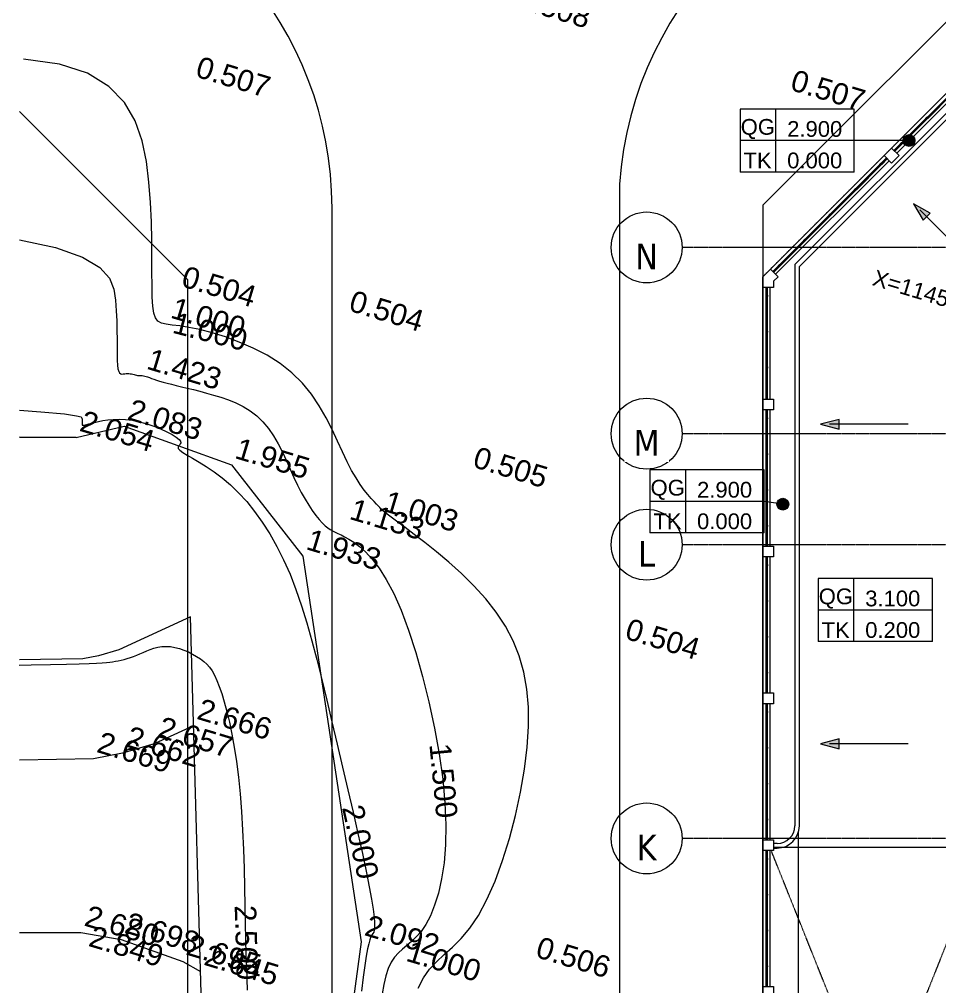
# Model space of a CAD drawing. Header units: millimetres. Extents: x -24439 to 198341, y -52871 to 149926.
# Drawn here: x 5356 to 31038, y 57598 to 84604 of the extents above; entities that cross this region are included whole.
import ezdxf

# ---------------------------------------------------------------- set-up
doc = ezdxf.new("R2010")
doc.units = ezdxf.units.MM
for name, pattern in [('Dash', [6, 3, -3]), ('Double dash', [41.999998, 12, -6, 6, -6, 6, -6]), ('Grid Line', [22.225, 12.7, -3.175, 3.175, -3.175]), ('NET VAN', [1.06, 0.53, -0.53])]:
    doc.linetypes.add(name, pattern=pattern)
for name, color, linetype, lineweight in [('A-ANNO-NOTE', 131, 'Continuous', 9), ('A-DETL-GENF-2', 9, 'NET VAN', 9), ('A-FLOR', 192, 'Continuous', 9), ('A-FLOR-HRAL', 11, 'Continuous', 9), ('A-WALL', 113, 'Continuous', 9), ('C-PRKG', 70, 'Continuous', 9), ('C-PRKG-HDLN', 70, 'Dash', 9), ('C-PROP-LINE', 91, 'Double dash', 18), ('G-IMPT-1', 9, 'Continuous', 9), ('G-IMPT-6', 7, 'Continuous', 9), ('S-COLS', 52, 'Continuous', 9), ('S-GRID-1', 1, 'Grid Line', 9), ('S-GRID-IDEN', 1, 'Continuous', 9)]:
    doc.layers.add(name, color=color, linetype=linetype, lineweight=lineweight)
doc.styles.add('Arial_1', font='arial_0.ttf', dxfattribs={"height": 600})
doc.styles.add('Arial_2', font='arial_0.ttf', dxfattribs={"height": 450})
doc.styles.add('Arial_6', font='arial_0.ttf', dxfattribs={"height": 2})
doc.styles.add('Arial_7', font='arial_0.ttf', dxfattribs={"height": 440})
doc.styles.add('Tahoma_B', font='tahomabd_0.ttf', dxfattribs={"height": 715})
pattern_1 = [(180, (609.6, 0), (-2e-15, -13), []), (270, (609.6, 0), (76, 5e-15), [])]

# ---------------------------------------------------------------- blocks, each defined once
blk = doc.blocks.new('BAI XE PCCC - BAI XE PCCC-V162-TKCS_MB ĐỊNH VỊ CAO ĐỘ THIẾT KẾ')
at = {"layer": 'C-PRKG'}
for p, q in [((0, 6000), (0, 100)), ((15000, 6000), (0, 6000)), ((15000, 0), (15000, 6000))]:
    blk.add_line(p, q, dxfattribs=at)
at = {"layer": 'C-PRKG-HDLN'}
for p, q in [((0, 6000), (15000, 0)), ((15000, 6000), (88, 35))]:
    blk.add_line(p, q, dxfattribs=at)
blk = doc.blocks.new('NBS_CLDPhysicalSecuritySystems_MtlMeshPnlFncngSym_CLDModsecSecurusS3_InfillPanel - NBS_CLDPhysicalSecuritySystems_MtlMeshPnlFncngSym_CLDModsecSecurusS2_InfillPanel-2369348-TKCS_MB ĐỊNH VỊ CAO ĐỘ THIẾT KẾ')
at = {"layer": 'A-FLOR-HRAL'}
h = blk.add_hatch(dxfattribs=at)
h.set_pattern_fill('FP_6', color=256, style=0, pattern_type=2)
h.set_pattern_definition(pattern_1)
h.paths.add_polyline_path([(4517, 6), (0, 6), (0, -6), (4517, -6)])
for p, q in [((218, 27), (0, 27)), ((0, 6), (4517, 6)), ((214, 6), (214, 23)), ((254, 6), (214, 6)), ((218, 27), (250, 27)), ((1218, 27), (250, 27)), ((254, 23), (254, 6)), ((1214, 6), (1214, 23)), ((1254, 6), (1214, 6)), ((1218, 27), (1250, 27)), ((2218, 27), (1250, 27)), ((1254, 23), (1254, 6)), ((2214, 6), (2214, 23)), ((2254, 6), (2214, 6)), ((2218, 27), (2250, 27)), ((3218, 27), (2250, 27)), ((2254, 23), (2254, 6)), ((3214, 6), (3214, 23)), ((3254, 6), (3214, 6)), ((3218, 27), (3250, 27)), ((4218, 27), (3250, 27)), ((3254, 23), (3254, 6)), ((4214, 6), (4214, 23)), ((4254, 6), (4214, 6)), ((4218, 27), (4250, 27)), ((4517, 27), (4250, 27)), ((4254, 23), (4254, 6)), ((4517, -6), (0, -6)), ((214, -11), (214, -6)), ((214, -6), (254, -6)), ((254, -11), (214, -11)), ((254, -6), (254, -11)), ((1214, -11), (1214, -6)), ((1214, -6), (1254, -6)), ((1254, -11), (1214, -11)), ((1254, -6), (1254, -11)), ((2214, -11), (2214, -6)), ((2214, -6), (2254, -6)), ((2254, -11), (2214, -11)), ((2254, -6), (2254, -11)), ((3214, -11), (3214, -6)), ((3214, -6), (3254, -6)), ((3254, -11), (3214, -11)), ((3254, -6), (3254, -11)), ((4214, -11), (4214, -6)), ((4214, -6), (4254, -6)), ((4254, -11), (4214, -11)), ((4254, -6), (4254, -11))]:
    blk.add_line(p, q, dxfattribs=at)
for centre, start, end in [((218, 23), 90, 180), ((250, 23), 0, 90), ((1218, 23), 90, 180), ((1250, 23), 0, 90), ((2218, 23), 90, 180), ((2250, 23), 0, 90), ((3218, 23), 90, 180), ((3250, 23), 0, 90), ((4218, 23), 90, 180), ((4250, 23), 0, 90)]:
    blk.add_arc(centre, 4, start, end, dxfattribs=at)
blk = doc.blocks.new('NBS_CLDPhysicalSecuritySystems_MtlMeshPnlFncngSym_CLDModsecSecurusS3_InfillPanel - NBS_CLDPhysicalSecuritySystems_MtlMeshPnlFncngSym_CLDModsecSecurusS2_InfillPanel-2369358-TKCS_MB ĐỊNH VỊ CAO ĐỘ THIẾT KẾ')
at = {"layer": 'A-FLOR-HRAL'}
h = blk.add_hatch(dxfattribs=at)
h.set_pattern_fill('FP_6', color=256, style=0, pattern_type=2)
h.set_pattern_definition(pattern_1)
h.paths.add_polyline_path([(4483, 6), (0, 6), (0, -6), (4483, -6)])
for p, q in [((218, 27), (0, 27)), ((0, 6), (4483, 6)), ((214, 6), (214, 23)), ((254, 6), (214, 6)), ((218, 27), (250, 27)), ((1218, 27), (250, 27)), ((254, 23), (254, 6)), ((1214, 6), (1214, 23)), ((1254, 6), (1214, 6)), ((1218, 27), (1250, 27)), ((2218, 27), (1250, 27)), ((1254, 23), (1254, 6)), ((2214, 6), (2214, 23)), ((2254, 6), (2214, 6)), ((2218, 27), (2250, 27)), ((3218, 27), (2250, 27)), ((2254, 23), (2254, 6)), ((3214, 6), (3214, 23)), ((3254, 6), (3214, 6)), ((3218, 27), (3250, 27)), ((4218, 27), (3250, 27)), ((3254, 23), (3254, 6)), ((4214, 6), (4214, 23)), ((4254, 6), (4214, 6)), ((4218, 27), (4250, 27)), ((4483, 27), (4250, 27)), ((4254, 23), (4254, 6)), ((4483, -6), (0, -6)), ((214, -11), (214, -6)), ((214, -6), (254, -6)), ((254, -11), (214, -11)), ((254, -6), (254, -11)), ((1214, -11), (1214, -6)), ((1214, -6), (1254, -6)), ((1254, -11), (1214, -11)), ((1254, -6), (1254, -11)), ((2214, -11), (2214, -6)), ((2214, -6), (2254, -6)), ((2254, -11), (2214, -11)), ((2254, -6), (2254, -11)), ((3214, -11), (3214, -6)), ((3214, -6), (3254, -6)), ((3254, -11), (3214, -11)), ((3254, -6), (3254, -11)), ((4214, -11), (4214, -6)), ((4214, -6), (4254, -6)), ((4254, -11), (4214, -11)), ((4254, -6), (4254, -11))]:
    blk.add_line(p, q, dxfattribs=at)
for centre, start, end in [((218, 23), 90, 180), ((250, 23), 0, 90), ((1218, 23), 90, 180), ((1250, 23), 0, 90), ((2218, 23), 90, 180), ((2250, 23), 0, 90), ((3218, 23), 90, 180), ((3250, 23), 0, 90), ((4218, 23), 90, 180), ((4250, 23), 0, 90)]:
    blk.add_arc(centre, 4, start, end, dxfattribs=at)
blk = doc.blocks.new('NBS_CLDPhysicalSecuritySystems_MtlMeshPnlFncngSym_CLDModsecSecurusS3_InfillPanel - NBS_CLDPhysicalSecuritySystems_MtlMeshPnlFncngSym_CLDModsecSecurusS2_InfillPanel-2369368-TKCS_MB ĐỊNH VỊ CAO ĐỘ THIẾT KẾ')
at = {"layer": 'A-FLOR-HRAL'}
h = blk.add_hatch(dxfattribs=at)
h.set_pattern_fill('FP_6', color=256, style=0, pattern_type=2)
h.set_pattern_definition(pattern_1)
h.paths.add_polyline_path([(3120, 6), (0, 6), (0, -6), (3120, -6)])
for p, q in [((218, 27), (0, 27)), ((0, 6), (3120, 6)), ((214, 6), (214, 23)), ((254, 6), (214, 6)), ((218, 27), (250, 27)), ((1218, 27), (250, 27)), ((254, 23), (254, 6)), ((1214, 6), (1214, 23)), ((1254, 6), (1214, 6)), ((1218, 27), (1250, 27)), ((2218, 27), (1250, 27)), ((1254, 23), (1254, 6)), ((2214, 6), (2214, 23)), ((2254, 6), (2214, 6)), ((2218, 27), (2250, 27)), ((3120, 27), (2250, 27)), ((2254, 23), (2254, 6)), ((3120, -6), (0, -6)), ((214, -11), (214, -6)), ((214, -6), (254, -6)), ((254, -11), (214, -11)), ((254, -6), (254, -11)), ((1214, -11), (1214, -6)), ((1214, -6), (1254, -6)), ((1254, -11), (1214, -11)), ((1254, -6), (1254, -11)), ((2214, -11), (2214, -6)), ((2214, -6), (2254, -6)), ((2254, -11), (2214, -11)), ((2254, -6), (2254, -11))]:
    blk.add_line(p, q, dxfattribs=at)
for centre, start, end in [((218, 23), 90, 180), ((250, 23), 0, 90), ((1218, 23), 90, 180), ((1250, 23), 0, 90), ((2218, 23), 90, 180), ((2250, 23), 0, 90)]:
    blk.add_arc(centre, 4, start, end, dxfattribs=at)
blk = doc.blocks.new('NBS_CLDPhysicalSecuritySystems_MtlMeshPnlFncngSym_CLDModsecSecurusS3_InfillPanel - NBS_CLDPhysicalSecuritySystems_MtlMeshPnlFncngSym_CLDModsecSecurusS2_InfillPanel-2369324-TKCS_MB ĐỊNH VỊ CAO ĐỘ THIẾT KẾ')
at = {"layer": 'A-FLOR-HRAL'}
h = blk.add_hatch(dxfattribs=at)
h.set_pattern_fill('FP_6', color=256, style=0, pattern_type=2)
h.set_pattern_definition(pattern_1)
h.paths.add_polyline_path([(0, 6), (0, -6), (3800, -6), (3800, 6), (1717, 6)])
for p, q in [((218, 27), (0, 27)), ((0, 6), (3800, 6)), ((214, 6), (214, 23)), ((254, 6), (214, 6)), ((218, 27), (250, 27)), ((1218, 27), (250, 27)), ((254, 23), (254, 6)), ((1214, 6), (1214, 23)), ((1254, 6), (1214, 6)), ((1218, 27), (1250, 27)), ((2218, 27), (1250, 27)), ((1254, 23), (1254, 6)), ((2214, 6), (2214, 23)), ((2254, 6), (2214, 6)), ((2218, 27), (2250, 27)), ((3218, 27), (2250, 27)), ((2254, 23), (2254, 6)), ((3214, 6), (3214, 23)), ((3254, 6), (3214, 6)), ((3218, 27), (3250, 27)), ((3800, 27), (3250, 27)), ((3254, 23), (3254, 6)), ((3800, -6), (0, -6)), ((214, -11), (214, -6)), ((214, -6), (254, -6)), ((254, -11), (214, -11)), ((254, -6), (254, -11)), ((1214, -11), (1214, -6)), ((1214, -6), (1254, -6)), ((1254, -11), (1214, -11)), ((1254, -6), (1254, -11)), ((2214, -11), (2214, -6)), ((2214, -6), (2254, -6)), ((2254, -11), (2214, -11)), ((2254, -6), (2254, -11)), ((3214, -11), (3214, -6)), ((3214, -6), (3254, -6)), ((3254, -11), (3214, -11)), ((3254, -6), (3254, -11))]:
    blk.add_line(p, q, dxfattribs=at)
for centre, start, end in [((218, 23), 90, 180), ((250, 23), 0, 90), ((1218, 23), 90, 180), ((1250, 23), 0, 90), ((2218, 23), 90, 180), ((2250, 23), 0, 90), ((3218, 23), 90, 180), ((3250, 23), 0, 90)]:
    blk.add_arc(centre, 4, start, end, dxfattribs=at)
blk = doc.blocks.new('Family - ___-1476882-TKCS_MB ĐỊNH VỊ CAO ĐỘ THIẾT KẾ')
at = {"layer": 'C-PROP-LINE'}
for p, q in [((26104, 77418), (33104, 84418)), ((26104, 7888), (26104, 77418))]:
    blk.add_line(p, q, dxfattribs=at)
blk = doc.blocks.new('NCV_TKCS_251209_TONG THE HIEN TRANG SAN DUONG - NCV_TKCS_HIEN TRANG_251209a_dwg-1612995-TKCS_MB ĐỊNH VỊ CAO ĐỘ THIẾT KẾ')
at = {"layer": 'G-IMPT-1'}
blk.add_line((563479434, 1145017500), (563477909, 1145017055), dxfattribs=at)
at = {"layer": 'G-IMPT-1', "flags": 128}
blk.add_lwpolyline([(563620038, 1144994014), (563599986, 1145060590), (563591265, 1145065274), (563500590, 1145037963), (563495906, 1145029242), (563515959, 1144962666)], close=True, dxfattribs=at)
for points in [[(563493006, 1145005533), (563493057, 1145005854), (563493152, 1145006134), (563493280, 1145006391), (563493430, 1145006644), (563493590, 1145006909), (563493751, 1145007206), (563493902, 1145007552), (563494030, 1145007965), (563494128, 1145008457), (563494195, 1145009018), (563494230, 1145009629), (563494236, 1145010275), (563494213, 1145010937), (563494161, 1145011600), (563494082, 1145012245), (563493976, 1145012856), (563493843, 1145013419), (563493684, 1145013935), (563493495, 1145014406), (563493276, 1145014836), (563493025, 1145015229), (563492741, 1145015587), (563492421, 1145015914), (563492064, 1145016213), (563491672, 1145016488), (563491254, 1145016739), (563490824, 1145016966), (563490395, 1145017169), (563489979, 1145017348), (563489590, 1145017503), (563489241, 1145017635), (563488944, 1145017743), (563488709, 1145017828), (563488532, 1145017893), (563488403, 1145017940), (563488316, 1145017972), (563488262, 1145017993), (563488232, 1145018004), (563488218, 1145018010), (563488213, 1145018013), (563488209, 1145018016), (563488203, 1145018020), (563488192, 1145018026), (563488174, 1145018036), (563488148, 1145018051), (563488110, 1145018073), (563488058, 1145018102), (563487991, 1145018139), (563487906, 1145018187), (563487803, 1145018248), (563487684, 1145018324), (563487549, 1145018418), (563487399, 1145018534), (563487234, 1145018674), (563487056, 1145018840), (563486864, 1145019036), (563486660, 1145019262), (563486441, 1145019511), (563486205, 1145019774), (563485949, 1145020041), (563485671, 1145020304), (563485367, 1145020552), (563485036, 1145020777), (563484674, 1145020969), (563484282, 1145021122), (563483868, 1145021237), (563483444, 1145021317), (563483020, 1145021368), (563482609, 1145021393), (563482220, 1145021397), (563481865, 1145021383), (563481555, 1145021355), (563481298, 1145021318), (563481090, 1145021282), (563480923, 1145021256), (563480788, 1145021251), (563480678, 1145021275), (563480585, 1145021340), (563480501, 1145021455), (563480419, 1145021629), (563480330, 1145021871), (563480233, 1145022176), (563480124, 1145022535), (563480001, 1145022943), (563479862, 1145023392), (563479703, 1145023874), (563479524, 1145024383), (563479320, 1145024911), (563479087, 1145025447), (563478807, 1145025967), (563478459, 1145026443), (563478022, 1145026847), (563477477, 1145027152), (563476801, 1145027330), (563475975, 1145027352), (563474977, 1145027192)], [(563476320, 1145022330), (563477345, 1145022414), (563478149, 1145022377), (563478693, 1145022240), (563479036, 1145022028), (563479243, 1145021769), (563479374, 1145021490), (563479481, 1145021212), (563479576, 1145020945), (563479659, 1145020691), (563479732, 1145020456), (563479797, 1145020241), (563479854, 1145020052), (563479905, 1145019892), (563479952, 1145019765), (563479994, 1145019673), (563480034, 1145019613), (563480072, 1145019579), (563480108, 1145019565), (563480143, 1145019568), (563480178, 1145019581), (563480213, 1145019599), (563480248, 1145019617), (563480285, 1145019630), (563480323, 1145019639), (563480361, 1145019645), (563480399, 1145019648), (563480436, 1145019649), (563480471, 1145019650), (563480505, 1145019651), (563480537, 1145019653), (563480565, 1145019657), (563480592, 1145019663), (563480618, 1145019669), (563480644, 1145019676), (563480670, 1145019683), (563480699, 1145019689), (563480730, 1145019694), (563480766, 1145019697), (563480806, 1145019697), (563480852, 1145019696), (563480905, 1145019693), (563480966, 1145019690), (563481035, 1145019687), (563481115, 1145019684), (563481205, 1145019684), (563481307, 1145019685), (563481421, 1145019688), (563481548, 1145019694), (563481687, 1145019701), (563481838, 1145019710), (563482001, 1145019718), (563482175, 1145019727), (563482360, 1145019735), (563482555, 1145019741), (563482761, 1145019745), (563482974, 1145019743), (563483193, 1145019733), (563483416, 1145019710), (563483639, 1145019672), (563483861, 1145019614), (563484079, 1145019534), (563484291, 1145019427), (563484494, 1145019292), (563484689, 1145019134), (563484877, 1145018957), (563485059, 1145018769), (563485234, 1145018574), (563485404, 1145018378), (563485569, 1145018187), (563485730, 1145018007), (563485888, 1145017843), (563486041, 1145017696), (563486188, 1145017564), (563486328, 1145017449), (563486460, 1145017350), (563486582, 1145017267), (563486694, 1145017200), (563486793, 1145017148), (563486881, 1145017111), (563486960, 1145017086), (563487036, 1145017069), (563487113, 1145017056), (563487197, 1145017045), (563487292, 1145017031), (563487403, 1145017011), (563487535, 1145016981), (563487692, 1145016937), (563487875, 1145016871), (563488083, 1145016773), (563488317, 1145016635), (563488576, 1145016448), (563488861, 1145016203), (563489170, 1145015890), (563489505, 1145015502), (563489863, 1145015032), (563490235, 1145014493), (563490613, 1145013901), (563490986, 1145013272), (563491344, 1145012621), (563491677, 1145011965), (563491975, 1145011320), (563492228, 1145010701), (563492429, 1145010122), (563492580, 1145009586), (563492685, 1145009094), (563492749, 1145008645), (563492778, 1145008241), (563492775, 1145007882), (563492745, 1145007568), (563492692, 1145007299), (563492622, 1145007075), (563492540, 1145006888), (563492450, 1145006729), (563492358, 1145006587), (563492270, 1145006454), (563492189, 1145006320), (563492121, 1145006175), (563492072, 1145006012), (563492044, 1145005821), (563492039, 1145005603), (563492052, 1145005359), (563492082, 1145005092)], [(563477690, 1145017780), (563478276, 1145017908), (563478926, 1145018037), (563479266, 1145018090), (563479399, 1145018092), (563479428, 1145018068), (563479439, 1145018041), (563479448, 1145018015), (563479456, 1145017991), (563479463, 1145017968), (563479469, 1145017947), (563479475, 1145017928), (563479480, 1145017913), (563479484, 1145017900), (563479489, 1145017891), (563479493, 1145017886), (563479496, 1145017882), (563479500, 1145017881), (563479503, 1145017881), (563479506, 1145017882), (563479510, 1145017884), (563479513, 1145017886), (563479517, 1145017887), (563479523, 1145017890), (563479534, 1145017895), (563479550, 1145017903), (563479575, 1145017917), (563479611, 1145017937), (563479658, 1145017966), (563479721, 1145018004), (563479799, 1145018052), (563479894, 1145018108), (563480005, 1145018168), (563480131, 1145018229), (563480274, 1145018287), (563480432, 1145018340), (563480605, 1145018384), (563480794, 1145018416), (563480996, 1145018433), (563481206, 1145018437), (563481416, 1145018429), (563481618, 1145018411), (563481804, 1145018385), (563481968, 1145018353), (563482101, 1145018318), (563482197, 1145018281), (563482249, 1145018244), (563482268, 1145018206), (563482264, 1145018169), (563482249, 1145018133), (563482234, 1145018097), (563482230, 1145018062), (563482249, 1145018028), (563482302, 1145017995), (563482398, 1145017962), (563482535, 1145017927), (563482708, 1145017887), (563482911, 1145017837), (563483140, 1145017775), (563483389, 1145017697), (563483655, 1145017600), (563483931, 1145017480), (563484214, 1145017334), (563484502, 1145017162), (563484792, 1145016964), (563485085, 1145016739), (563485377, 1145016487), (563485669, 1145016208), (563485959, 1145015902), (563486245, 1145015569), (563486526, 1145015209), (563486805, 1145014821), (563487083, 1145014408), (563487364, 1145013968), (563487648, 1145013503), (563487939, 1145013014), (563488239, 1145012501), (563488550, 1145011964), (563488872, 1145011407), (563489201, 1145010838), (563489528, 1145010270), (563489846, 1145009715), (563490148, 1145009184), (563490426, 1145008689), (563490672, 1145008242), (563490880, 1145007855), (563491044, 1145007536), (563491167, 1145007281), (563491255, 1145007082), (563491313, 1145006929), (563491346, 1145006816), (563491361, 1145006735), (563491362, 1145006677), (563491354, 1145006633), (563491344, 1145006597), (563491333, 1145006558), (563491324, 1145006507), (563491319, 1145006433), (563491322, 1145006326), (563491333, 1145006178), (563491357, 1145005977), (563491394, 1145005714), (563491446, 1145005383), (563491512, 1145004997)], [(563477909, 1145017055), (563479434, 1145017500), (563480621, 1145018194), (563483800, 1145018020), (563486440, 1145016158), (563491108, 1145006311), (563492028, 1145000560), (563489652, 1144994364), (563492018, 1144985046), (563496311, 1144974071), (563506044, 1144960520), (563509614, 1144950590), (563510716, 1144950421), (563522808, 1144950449), (563528209, 1144950975), (563530329, 1144950139), (563532948, 1144945767), (563535151, 1144944796), (563538854, 1144944906), (563543102, 1144947462), (563554002, 1144952794), (563557988, 1144953785), (563568232, 1144955626), (563576610, 1144958758)], [(563482704, 1145001135), (563484122, 1145001561), (563484776, 1145001642), (563487970, 1145001477), (563483928, 1145013630), (563482277, 1145012174), (563481783, 1145011848), (563481392, 1145011643), (563479702, 1145011100)], [(563479743, 1145010963), (563480055, 1145011060), (563480573, 1145011229), (563480996, 1145011369), (563481331, 1145011480), (563481592, 1145011568), (563481789, 1145011637), (563481938, 1145011690), (563482048, 1145011733), (563482135, 1145011769), (563482209, 1145011802), (563482281, 1145011837), (563482354, 1145011874), (563482428, 1145011914), (563482502, 1145011957), (563482576, 1145012003), (563482651, 1145012054), (563482726, 1145012108), (563482801, 1145012168), (563482877, 1145012232), (563482954, 1145012300), (563483033, 1145012368), (563483116, 1145012435), (563483205, 1145012498), (563483299, 1145012555), (563483401, 1145012604), (563483511, 1145012643), (563483630, 1145012670), (563483756, 1145012686), (563483887, 1145012691), (563484020, 1145012686), (563484154, 1145012672), (563484285, 1145012650), (563484411, 1145012621), (563484530, 1145012586), (563484640, 1145012545), (563484743, 1145012495), (563484842, 1145012434), (563484941, 1145012357), (563485040, 1145012261), (563485145, 1145012144), (563485257, 1145012002), (563485379, 1145011831), (563485514, 1145011628), (563485660, 1145011394), (563485816, 1145011127), (563485980, 1145010828), (563486150, 1145010496), (563486325, 1145010130), (563486504, 1145009731), (563486684, 1145009298), (563486863, 1145008833), (563487041, 1145008344), (563487216, 1145007840), (563487387, 1145007331), (563487552, 1145006827), (563487710, 1145006339), (563487859, 1145005874), (563487999, 1145005445), (563488127, 1145005057), (563488244, 1145004708), (563488351, 1145004392), (563488446, 1145004103)], [(563484888, 1145010744), (563483983, 1145009946), (563483209, 1145009434), (563482478, 1145009051), (563480510, 1145008418)], [(563481896, 1145003816), (563483543, 1145004311), (563484676, 1145004451), (563486495, 1145004357), (563487056, 1145004226)]]:
    blk.add_lwpolyline(points, dxfattribs=at)
at = {"layer": 'G-IMPT-6', "line_spacing_factor": 0.941778}
for s, insert, char_height, width, attachment_point, style in [('0.508', (563487679, 1145033140), 600, 2511.85, 1, 'Arial_1'), ('0.507', (563495679, 1145033140), 600, 2511.85, 1, 'Arial_1'), ('0.507', (563479679, 1145028708), 600, 2511.85, 1, 'Arial_1'), ('X=1145026.199Y=563514.930Z=1.99', (563509987, 1145028433), 450, 5277.08, 3, 'Arial_2'), ('0.504', (563485660, 1145023686), 600, 2511.85, 1, 'Arial_1'), ('0.504', (563480986, 1145022990), 600, 2511.85, 1, 'Arial_1'), ('1.000', (563480954, 1145022064), 600, 2511.85, 1, 'Arial_1'), ('1.423', (563480726, 1145020506), 600, 2511.85, 1, 'Arial_1'), ('0.505', (563490231, 1145020506), 600, 2511.85, 1, 'Arial_1'), ('2.083', (563480621, 1145019001), 600, 2511.85, 1, 'Arial_1'), ('1.955', (563483800, 1145018827), 600, 2511.85, 1, 'Arial_1'), ('1.003', (563488200, 1145018610), 600, 2511.85, 1, 'Arial_1'), ('2.054', (563479434, 1145018307), 600, 2511.85, 1, 'Arial_1'), ('1.133', (563487352, 1145018123), 600, 2511.85, 1, 'Arial_1'), ('0.504', (563495679, 1145017140), 600, 2511.85, 1, 'Arial_1'), ('1.933', (563486440, 1145016965), 600, 2511.85, 1, 'Arial_1'), ('2.666', (563484888, 1145011551), 600, 2511.85, 1, 'Arial_1'), ('2.657', (563483983, 1145010753), 600, 2511.85, 1, 'Arial_1'), ('2.662', (563483209, 1145010241), 600, 2511.85, 1, 'Arial_1'), ('2.669', (563482478, 1145009858), 600, 2511.85, 1, 'Arial_1'), ('0.506', (563495856, 1145007911), 600, 2511.85, 1, 'Arial_1'), ('2.092', (563491108, 1145007118), 600, 2511.85, 1, 'Arial_1'), ('1.000', (563492424, 1145006767), 600, 2511.85, 1, 'Arial_1'), ('2.698', (563484676, 1145005258), 600, 2511.85, 1, 'Arial_1'), ('2.680', (563483543, 1145005118), 600, 2511.85, 1, 'Arial_1'), ('2.695', (563486495, 1145005164), 600, 2511.85, 1, 'Arial_1'), ('2.645', (563487056, 1145005033), 600, 2511.85, 1, 'Arial_1'), ('2.849', (563483822, 1145004608), 600, 2511.85, 1, 'Arial_1')]:
    blk.add_mtext(s, dxfattribs=dict(at, insert=insert, char_height=char_height, width=width, attachment_point=attachment_point, style=style))
at = {"layer": 'G-IMPT-6', "char_height": 600, "width": 2511.85, "attachment_point": 2, "line_spacing_factor": 0.941778, "style": 'Arial_1'}
for s, insert, rotation in [('1.000', (563482148, 1145021716), 2.2988), ('1.500', (563492290, 1145011400), 292.2568), ('2.000', (563490547, 1145009131), 299.3194), ('2.500', (563488331, 1145005465), 288.3258)]:
    blk.add_mtext(s, dxfattribs=dict(at, insert=insert, rotation=rotation))
blk = doc.blocks.new('NCV_TKCS_251209_TONG THE HIEN TRANG SAN DUONG - NCV_TKCS_251209_TONG THE HIEN TRANG SAN DUONG-1605292-TKCS_MB ĐỊNH VỊ CAO ĐỘ THIẾT KẾ')
at = {"rotation": 343.2379237072182}
blk.add_blockref('NCV_TKCS_251209_TONG THE HIEN TRANG SAN DUONG - NCV_TKCS_HIEN TRANG_251209a_dwg-1612995-TKCS_MB ĐỊNH VỊ CAO ĐỘ THIẾT KẾ', (-869777548, -933796959), dxfattribs=at)
blk = doc.blocks.new('Grid - M_Grid Head - Circle-353313-TKCS_MB ĐỊNH VỊ CAO ĐỘ THIẾT KẾ')
at = {"layer": 'S-GRID-IDEN'}
blk.add_circle((0, 0), 4.5, dxfattribs=at)
blk = doc.blocks.new('GHI CHU CAO DO THIET KE - GHI CHÚ CAO ĐỘ THIẾT KẾ-1513209-TKCS_MB ĐỊNH VỊ CAO ĐỘ THIẾT KẾ')
at = {"layer": 'A-ANNO-NOTE'}
for p, q in [((0, 8), (0, 0)), ((14.5, 8), (0, 8)), ((4.5, 8), (4.5, 0)), ((14.5, 0), (14.5, 8)), ((14.5, 4), (0, 4)), ((14.5, 0), (0, 0))]:
    blk.add_line(p, q, dxfattribs=at)
at = {"layer": 'A-ANNO-NOTE', "char_height": 2, "attachment_point": 5, "line_spacing_factor": 0.936439, "style": 'Arial_6'}
for s, insert, width in [('\\pt0.5,1,1.5,2,2.5,3,3.5,4,4.5,5,5.5,6,6.5,7,7.5,8,8.5,9,9.5,10,10.5,11,11.5,12,12.5,13,13.5,14,14.5,15,15.5,16;QG', (2.26, 5.46), 4.63), ('\\pt0.5,1,1.5,2,2.5,3,3.5,4,4.5,5,5.5,6,6.5,7,7.5,8,8.5,9,9.5,10,10.5,11,11.5,12,12.5,13,13.5,14,14.5,15,15.5,16;TK', (2.23, 1.46), 4.5)]:
    blk.add_mtext(s, dxfattribs=dict(at, insert=insert, width=width))
blk = doc.blocks.new('MUI TEN_0_1 - Moc lat gach-1550039-TKCS_MB ĐỊNH VỊ CAO ĐỘ THIẾT KẾ')
at = {"layer": 'A-ANNO-NOTE'}
blk.add_hatch(color=256, dxfattribs=at).paths.add_polyline_path([(7.87, 1.45), (7.87, 2.7), (10.21, 2.07)])
for p, q in [((10.21, 2.07), (7.87, 2.7)), ((7.87, 2.7), (7.87, 1.45)), ((-0.9, 2.07), (9.1, 2.07)), ((7.87, 1.45), (10.21, 2.07))]:
    blk.add_line(p, q, dxfattribs=at)

msp = doc.modelspace()

# ---------------------------------------------------------------- hatches: boundary and pattern name
at = {"layer": 'A-ANNO-NOTE'}
h = msp.add_hatch(color=256, dxfattribs=at)
edge = h.paths.add_edge_path()
edge.add_arc((30184.4, 81220.8), 165, 0, 360)
h = msp.add_hatch(color=256, dxfattribs=at)
edge = h.paths.add_edge_path()
edge.add_arc((26660.8, 71067.5), 165, 0, 360)

# ---------------------------------------------------------------- linework, layer by layer
for p, q in [((30184.4, 81220.8), (28657.2, 81220.8)), ((26660.8, 71067.5), (26141.8, 71147.5))]:
    msp.add_line(p, q, dxfattribs=at)
for centre in [(30184.4, 81220.8), (26660.8, 71067.5)]:
    msp.add_circle(centre, 165, dxfattribs=at)
at = {"layer": 'A-FLOR'}
for p, q in [((32683.8, 83446.9), (26993.5, 77756.7)), ((27123.5, 77702.8), (32737.6, 83316.9)), ((10052.8, 77336.3), (5355.7, 82033.4)), ((22103.5, 80001.3), (22103.5, -8023.3)), ((14081.4, -16345.5), (14081.4, 79336.3)), ((26993.5, 77756.7), (26993.5, 62086.3)), ((27123.5, 62086.3), (27123.5, 77702.8)), ((10052.8, -16345.5), (10052.8, 77336.3)), ((27103.5, 40386.3), (27103.5, 61935.2)), ((26503.5, 61596.3), (26403.5, 61596.3)), ((26403.5, 61466.3), (26503.5, 61466.3))]:
    msp.add_line(p, q, dxfattribs=at)
for centre, radius, start, end in [((4081.4, 79336.3), 10000, 0, 82.67761), ((32081.4, 79336.3), 10000, 90, 176.18702), ((26503.5, 62086.3), 490, 270, 0), ((26503.5, 62086.3), 620, 270, 0)]:
    msp.add_arc(centre, radius, start, end, dxfattribs=at)
at = {"layer": 'A-WALL'}
for p, q in [((29697.6, 81012.3), (32891.4, 84206.1)), ((33032.8, 84064.7), (29839, 80870.9)), ((26315.6, 77630.4), (29485.5, 80800.2)), ((29626.9, 80658.8), (26457.1, 77488.9)), ((26103.5, 73998.2), (26103.5, 77118.2)), ((26303.5, 77118.2), (26303.5, 73998.2)), ((26103.5, 69898.2), (26103.5, 73698.2)), ((26303.5, 73698.2), (26303.5, 69898.2)), ((26103.5, 65798.2), (26103.5, 69598.2)), ((26303.5, 69598.2), (26303.5, 65798.2)), ((26103.5, 61698.2), (26103.5, 65498.2)), ((26303.5, 65498.2), (26303.5, 61698.2)), ((26103.5, 57598.2), (26103.5, 61398.2)), ((26303.5, 61398.2), (26303.5, 57598.2))]:
    msp.add_line(p, q, dxfattribs=at)
at = {"layer": 'S-COLS'}
for p, q in [((29485.5, 80800.2), (29697.6, 81012.3)), ((29697.6, 80588.1), (29485.5, 80800.2)), ((29697.6, 81012.3), (29909.7, 80800.2)), ((29909.7, 80800.2), (29697.6, 80588.1)), ((26103.5, 77418.2), (26315.6, 77630.4)), ((26315.6, 77630.4), (26527.8, 77418.2)), ((26103.5, 77118.2), (26103.5, 77418.2)), ((26527.8, 77418.2), (26403.5, 77294)), ((26403.5, 77294), (26403.5, 77118.2)), ((26403.5, 77118.2), (26103.5, 77118.2)), ((26103.5, 73698.2), (26103.5, 73998.2)), ((26103.5, 73998.2), (26403.5, 73998.2)), ((26403.5, 73998.2), (26403.5, 73698.2)), ((26403.5, 73698.2), (26103.5, 73698.2)), ((26103.5, 69598.2), (26103.5, 69898.2)), ((26103.5, 69898.2), (26403.5, 69898.2)), ((26403.5, 69898.2), (26403.5, 69598.2)), ((26403.5, 69598.2), (26103.5, 69598.2)), ((26103.5, 65498.2), (26103.5, 65798.2)), ((26103.5, 65798.2), (26403.5, 65798.2)), ((26403.5, 65798.2), (26403.5, 65498.2)), ((26403.5, 65498.2), (26103.5, 65498.2)), ((26103.5, 61398.2), (26103.5, 61698.2)), ((26103.5, 61698.2), (26403.5, 61698.2)), ((26403.5, 61698.2), (26403.5, 61398.2)), ((26403.5, 61398.2), (26103.5, 61398.2)), ((26103.5, 57298.2), (26103.5, 57598.2)), ((26103.5, 57598.2), (26403.5, 57598.2)), ((26403.5, 57598.2), (26403.5, 57298.2))]:
    msp.add_line(p, q, dxfattribs=at)
at = {"layer": 'S-GRID-1'}
for p, q in [((29351.8, 78236.9), (23851.8, 78236.9)), ((131551.8, 78236.9), (29351.8, 78236.9)), ((29351.8, 73036.9), (23851.8, 73036.9)), ((131551.8, 73036.9), (29351.8, 73036.9)), ((29351.8, 69936.9), (23851.8, 69936.9)), ((131551.8, 69936.9), (29351.8, 69936.9)), ((29351.8, 61736.9), (23851.8, 61736.9)), ((131551.8, 61736.9), (29351.8, 61736.9))]:
    msp.add_line(p, q, dxfattribs=at)

# ---------------------------------------------------------------- block references
at = {"layer": 'A-ANNO-NOTE', "xscale": 220, "yscale": 220, "zscale": 220}
for p in [(25467.2, 80340.8), (27645.1, 67232.3)]:
    msp.add_blockref('GHI CHU CAO DO THIET KE - GHI CHÚ CAO ĐỘ THIẾT KẾ-1513209-TKCS_MB ĐỊNH VỊ CAO ĐỘ THIẾT KẾ', p, dxfattribs=at)
for p, rotation in [((32219, 78192.1), 135.0000000021591), ((29963.2, 73754.2), 180), ((29963.2, 64835.3), 180)]:
    msp.add_blockref('MUI TEN_0_1 - Moc lat gach-1550039-TKCS_MB ĐỊNH VỊ CAO ĐỘ THIẾT KẾ', p, dxfattribs=dict(at, rotation=rotation))
at = {"layer": 'A-DETL-GENF-2'}
msp.add_blockref('NCV_TKCS_251209_TONG THE HIEN TRANG SAN DUONG - NCV_TKCS_251209_TONG THE HIEN TRANG SAN DUONG-1605292-TKCS_MB ĐỊNH VỊ CAO ĐỘ THIẾT KẾ', (26103.5, 9888.2), dxfattribs=at)
at = {"layer": 'A-FLOR-HRAL'}
for name, p, rotation in [('NBS_CLDPhysicalSecuritySystems_MtlMeshPnlFncngSym_CLDModsecSecurusS3_InfillPanel - NBS_CLDPhysicalSecuritySystems_MtlMeshPnlFncngSym_CLDModsecSecurusS2_InfillPanel-2369348-TKCS_MB ĐỊNH VỊ CAO ĐỘ THIẾT KẾ', (32962.1, 84135.4), 225), ('NBS_CLDPhysicalSecuritySystems_MtlMeshPnlFncngSym_CLDModsecSecurusS3_InfillPanel - NBS_CLDPhysicalSecuritySystems_MtlMeshPnlFncngSym_CLDModsecSecurusS2_InfillPanel-2369358-TKCS_MB ĐỊNH VỊ CAO ĐỘ THIẾT KẾ', (29556.2, 80729.5), 224.9999999999999), ('NBS_CLDPhysicalSecuritySystems_MtlMeshPnlFncngSym_CLDModsecSecurusS3_InfillPanel - NBS_CLDPhysicalSecuritySystems_MtlMeshPnlFncngSym_CLDModsecSecurusS2_InfillPanel-2369368-TKCS_MB ĐỊNH VỊ CAO ĐỘ THIẾT KẾ', (26203.5, 77118.2), 269.9999999999999), ('NBS_CLDPhysicalSecuritySystems_MtlMeshPnlFncngSym_CLDModsecSecurusS3_InfillPanel - NBS_CLDPhysicalSecuritySystems_MtlMeshPnlFncngSym_CLDModsecSecurusS2_InfillPanel-2369324-TKCS_MB ĐỊNH VỊ CAO ĐỘ THIẾT KẾ', (26203.5, 73698.2), 269.9999999999999), ('NBS_CLDPhysicalSecuritySystems_MtlMeshPnlFncngSym_CLDModsecSecurusS3_InfillPanel - NBS_CLDPhysicalSecuritySystems_MtlMeshPnlFncngSym_CLDModsecSecurusS2_InfillPanel-2369324-TKCS_MB ĐỊNH VỊ CAO ĐỘ THIẾT KẾ', (26203.5, 69598.2), 269.9999999999999), ('NBS_CLDPhysicalSecuritySystems_MtlMeshPnlFncngSym_CLDModsecSecurusS3_InfillPanel - NBS_CLDPhysicalSecuritySystems_MtlMeshPnlFncngSym_CLDModsecSecurusS2_InfillPanel-2369324-TKCS_MB ĐỊNH VỊ CAO ĐỘ THIẾT KẾ', (26203.5, 65498.2), 269.9999999999999), ('NBS_CLDPhysicalSecuritySystems_MtlMeshPnlFncngSym_CLDModsecSecurusS3_InfillPanel - NBS_CLDPhysicalSecuritySystems_MtlMeshPnlFncngSym_CLDModsecSecurusS2_InfillPanel-2369324-TKCS_MB ĐỊNH VỊ CAO ĐỘ THIẾT KẾ', (26203.5, 61398.2), 269.9999999999999)]:
    msp.add_blockref(name, p, dxfattribs=dict(at, rotation=rotation))
at = {"layer": 'C-PRKG', "rotation": 270}
msp.add_blockref('BAI XE PCCC - BAI XE PCCC-V162-TKCS_MB ĐỊNH VỊ CAO ĐỘ THIẾT KẾ', (26303.5, 61486.3), dxfattribs=at)
at = {"layer": 'C-PROP-LINE'}
msp.add_blockref('Family - ___-1476882-TKCS_MB ĐỊNH VỊ CAO ĐỘ THIẾT KẾ', (0, 0), dxfattribs=at)
at = {"layer": 'S-GRID-IDEN', "xscale": 219.9999999999998, "yscale": 219.9999999999998, "zscale": 219.9999999999998}
for p, rotation in [((22861.8, 78236.9), 89.99999999999982), ((22861.8, 73036.9), 89.9999999999998), ((22861.8, 69936.9), 89.9999999999998), ((22861.8, 61736.9), 89.9999999999998)]:
    msp.add_blockref('Grid - M_Grid Head - Circle-353313-TKCS_MB ĐỊNH VỊ CAO ĐỘ THIẾT KẾ', p, dxfattribs=dict(at, rotation=rotation))

# ---------------------------------------------------------------- texts
at = {"layer": 'A-ANNO-NOTE', "char_height": 440, "width": 1586.2, "attachment_point": 5, "line_spacing_factor": 0.936439, "style": 'Arial_7'}
for s, insert in [('\\pt2794,5588,8382,11176,13970,16764,19558,22352,25146,27940,30734,33528,36322,39116,41910,44704,47498,50292,53086,55880,58674,61468,64262,67056,69850,72644,75438,78232,81026,83820,86614,89408;2.900', (27551.9, 81541.7)), ('\\pt2794,5588,8382,11176,13970,16764,19558,22352,25146,27940,30734,33528,36322,39116,41910,44704,47498,50292,53086,55880,58674,61468,64262,67056,69850,72644,75438,78232,81026,83820,86614,89408;0.000', (27551.9, 80661.7)), ('\\pt2794,5588,8382,11176,13970,16764,19558,22352,25146,27940,30734,33528,36322,39116,41910,44704,47498,50292,53086,55880,58674,61468,64262,67056,69850,72644,75438,78232,81026,83820,86614,89408;2.900', (25036.5, 71468.3)), ('\\pt2794,5588,8382,11176,13970,16764,19558,22352,25146,27940,30734,33528,36322,39116,41910,44704,47498,50292,53086,55880,58674,61468,64262,67056,69850,72644,75438,78232,81026,83820,86614,89408;0.000', (25036.5, 70588.3)), ('\\pt2794,5588,8382,11176,13970,16764,19558,22352,25146,27940,30734,33528,36322,39116,41910,44704,47498,50292,53086,55880,58674,61468,64262,67056,69850,72644,75438,78232,81026,83820,86614,89408;3.100', (29729.8, 68433.2)), ('\\pt2794,5588,8382,11176,13970,16764,19558,22352,25146,27940,30734,33528,36322,39116,41910,44704,47498,50292,53086,55880,58674,61468,64262,67056,69850,72644,75438,78232,81026,83820,86614,89408;0.200', (29729.8, 67553.2))]:
    msp.add_mtext(s, dxfattribs=dict(at, insert=insert))

# ---------------------------------------------------------------- next in the draw order: texts
at = {"layer": 'S-GRID-IDEN', "char_height": 715, "attachment_point": 5, "line_spacing_factor": 0.996129, "style": 'Tahoma_B', "bg_fill": 3, "box_fill_scale": 1.25, "bg_fill_color": 256, "bg_fill_true_color": 13158600, "bg_fill_transparency": 0}
for s, insert, width in [('\\pt2793.99835,5587.9967,8382.0022,11176.00055,13969.9989,16763.99725,19558.00275,22352.0011,25145.99945,27939.9978,30734.0033,33528.00165,36322,39115.99835,41909.9967,44704.0022,47498.00055,50291.9989,53085.99725,55880.00275,58674.0011,61467.99945,64261.9978,67056.0033,69850.00165,72644,75437.99835,78231.9967,81026.0022,83820.00055,86613.9989,89407.99725;N', (22859.8, 77984.9), 772.2), ('\\pt2793.99835,5587.9967,8382.0022,11176.00055,13969.9989,16763.99725,19558.00275,22352.0011,25145.99945,27939.9978,30734.0033,33528.00165,36322,39115.99835,41909.9967,44704.0022,47498.00055,50291.9989,53085.99725,55880.00275,58674.0011,61467.99945,64261.9978,67056.0033,69850.00165,72644,75437.99835,78231.9967,81026.0022,83820.00055,86613.9989,89407.99725;M', (22859.8, 72784.8), 888.8), ('\\pt2793.99835,5587.9967,8382.0022,11176.00055,13969.9989,16763.99725,19558.00275,22352.0011,25145.99945,27939.9978,30734.0033,33528.00165,36322,39115.99835,41909.9967,44704.0022,47498.00055,50291.9989,53085.99725,55880.00275,58674.0011,61467.99945,64261.9978,67056.0033,69850.00165,72644,75437.99835,78231.9967,81026.0022,83820.00055,86613.9989,89407.99725;L', (22859.8, 69684.9), 567.6), ('\\pt2793.99835,5587.9967,8382.0022,11176.00055,13969.9989,16763.99725,19558.00275,22352.0011,25145.99945,27939.9978,30734.0033,33528.00165,36322,39115.99835,41909.9967,44704.0022,47498.00055,50291.9989,53085.99725,55880.00275,58674.0011,61467.99945,64261.9978,67056.0033,69850.00165,72644,75437.99835,78231.9967,81026.0022,83820.00055,86613.9989,89407.99725;K', (22859.8, 61484.9), 699.6)]:
    msp.add_mtext(s, dxfattribs=dict(at, insert=insert, width=width))

# ---------------------------------------------------------------- next in the draw order: block references
at = {"layer": 'A-ANNO-NOTE', "xscale": 220, "yscale": 220, "zscale": 220}
msp.add_blockref('GHI CHU CAO DO THIET KE - GHI CHÚ CAO ĐỘ THIẾT KẾ-1513209-TKCS_MB ĐỊNH VỊ CAO ĐỘ THIẾT KẾ', (22951.8, 70267.5), dxfattribs=at)

doc.saveas('drawing.dxf')
